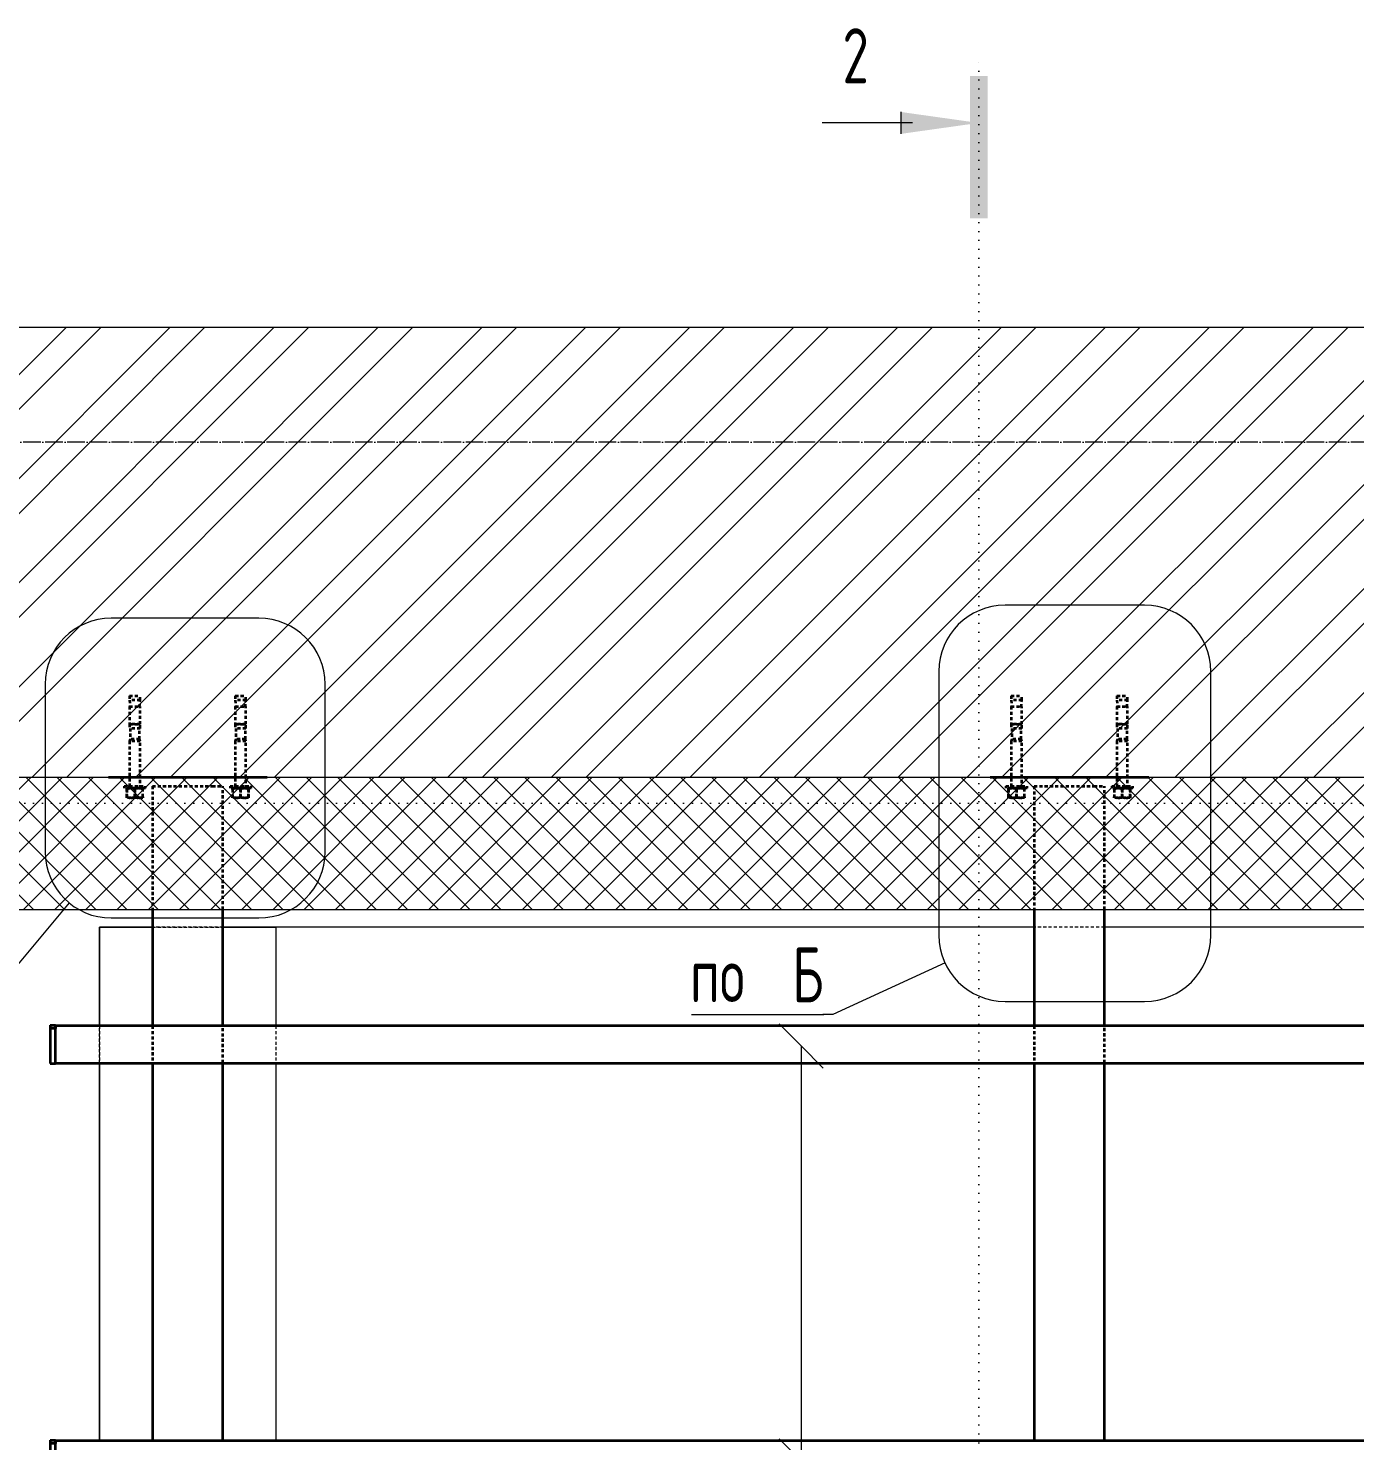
# Model space of a CAD drawing. Header units: millimetres. Extents: x 38797 to 82950, y -34477 to 2697.
# Drawn here: x 59022 to 60527, y -32197 to -30596 of the extents above; entities that cross this region are included whole.
import ezdxf

# ---------------------------------------------------------------- set-up
doc = ezdxf.new("R2010")
doc.units = ezdxf.units.MM
for name, pattern in [('01 Штриховая _4 мм_', [6, 3.5, -2.5]), ('02 Штрихпунктирная _20 мм_', [25, 20, -2.5, 0, -2.5]), ('04 Пунктир 10мм', [10, 0, -10])]:
    doc.linetypes.add(name, pattern=pattern)
for name, color, linetype, lineweight in [('AA_Razrez', 7, 'Continuous', 9), ('AA_Vinoska', 7, 'Continuous', 9), ('AF_Balki', 7, 'Continuous', 20), ('AF_Stena', 7, 'Continuous', 60), ('AF_Stena_Опалубка', 253, 'Continuous', 20), ('Gen_Fragment', 7, 'Continuous', 9), ('KR_Detal', 7, 'Continuous', 20), ('KR_Fundament', 7, 'Continuous', 20), ('Оси', 7, 'Continuous', 9)]:
    doc.layers.add(name, color=color, linetype=linetype, lineweight=lineweight)
doc.styles.add('ISOCPEUR_1', font='isocpeur.TTF', dxfattribs={"width": 0.7, "height": 62.5})

# ---------------------------------------------------------------- blocks, each defined once
blk = doc.blocks.new('253_Профиль гнутый сварной квадратный _НесКаркас_Балка_ - 40х4-3863746-Покрытие_КМ')
at = {"layer": 'AF_Balki', "lineweight": 35}
for p in [(43276.9, -32197.3), (41025.1, -32199.7)]:
    blk.add_line(p, (41025.1, -32197.3), dxfattribs=at)
blk = doc.blocks.new('253_Профиль гнутый сварной квадратный _НесКаркас_Балка_ - 40х4-3863747-Покрытие_КМ')
at = {"layer": 'AF_Balki', "lineweight": 35}
for p, q in [((43276.9, -31726.7), (41025.1, -31726.7)), ((41025.1, -31729.1), (41025.1, -31726.8)), ((41025.1, -31735.8), (41025.1, -31729.1)), ((41025.1, -31735.8), (41025.1, -31736)), ((41025.1, -31737.8), (41025.1, -31736)), ((41025.1, -31761.7), (41025.1, -31737.8)), ((41025.1, -31768.8), (41025.1, -31761.7)), ((41025.1, -31768.9), (41025.1, -31768.9)), ((41025.1, -31769), (43276.9, -31769))]:
    blk.add_line(p, q, dxfattribs=at)
blk = doc.blocks.new('354_Прокат Лист _НесКаркас_РабПлоск_ - 354_Прокат Лист _НесКаркас_РабПлоск_-3866538-Покрытие_КМ')
at = {"layer": 'AF_Balki', "lineweight": 35}
blk.add_line((43685.1, -31445), (43865.1, -31445), dxfattribs=at)
blk = doc.blocks.new('354_Прокат Лист _НесКаркас_РабПлоск_ - 354_Прокат Лист _НесКаркас_РабПлоск_-3851453-Покрытие_КМ')
at = {"layer": 'AF_Balki', "lineweight": 35}
for p, q in [((41019.1, -33137.7), (41025.1, -33137.7)), ((41019.1, -33137.7), (41019.1, -33141.6)), ((41025.1, -33137.7), (41025.1, -33141.6)), ((41025.1, -33141.6), (41019.1, -33141.6)), ((41019.1, -33141.6), (41019.1, -33181.4)), ((41025.1, -33181.4), (41025.1, -33141.6)), ((41019.1, -33181.4), (41025.1, -33181.4))]:
    blk.add_line(p, q, dxfattribs=at)
blk = doc.blocks.new('354_Анкер клиновой _СоедНесК_РабПлоск_ - M12x120_20-3789180-Покрытие_КМ')
at = {"layer": 'KR_Detal', "linetype": '01 Штриховая _4 мм_', "lineweight": 35}
for p, q in [((43829.1, -31352.7), (43829.1, -31357.5)), ((43829.1, -31352.7), (43841.1, -31352.7)), ((43829.1, -31357.5), (43829.6, -31365.4)), ((43841.1, -31357.5), (43829.1, -31357.5)), ((43840.5, -31365.4), (43841.1, -31357.5)), ((43841.1, -31357.5), (43841.1, -31352.7)), ((43829.1, -31364.7), (43829.1, -31384.7)), ((43829.1, -31364.7), (43841.1, -31364.7)), ((43841.1, -31384.7), (43841.1, -31364.7)), ((43841.1, -31384.7), (43829.1, -31384.7)), ((43829.1, -31384.7), (43829.1, -31389.5)), ((43829.1, -31384.7), (43841.1, -31384.7)), ((43841.1, -31389.5), (43829.1, -31389.5)), ((43829.7, -31389.5), (43829.7, -31401.7)), ((43840.5, -31401.7), (43840.5, -31389.5)), ((43841.1, -31389.5), (43841.1, -31384.7)), ((43829.7, -31401.7), (43829.1, -31404.1)), ((43829.1, -31404.1), (43829.1, -31457.5)), ((43841.1, -31404.1), (43829.1, -31404.1)), ((43840.5, -31401.7), (43829.7, -31401.7)), ((43841.1, -31404.1), (43840.5, -31401.7)), ((43841.1, -31457.5), (43841.1, -31404.1)), ((43826.1, -31457.5), (43830.6, -31457.5)), ((43826.1, -31458.7), (43826.1, -31467.1)), ((43830.9, -31457.5), (43835.1, -31457.5)), ((43835.1, -31457.5), (43839.2, -31457.5)), ((43835.1, -31467.1), (43835.1, -31458.7)), ((43839.6, -31457.5), (43844.1, -31457.5)), ((43844.1, -31467.1), (43844.1, -31458.7)), ((43830.6, -31468.3), (43826.1, -31468.3)), ((43835.1, -31468.3), (43830.9, -31468.3)), ((43839.2, -31468.3), (43835.1, -31468.3)), ((43844.1, -31468.3), (43839.6, -31468.3))]:
    blk.add_line(p, q, dxfattribs=at)
for points in [[(43830.6, -31457.5), (43829.8, -31457.5), (43828.2, -31457.7), (43826.8, -31458.3), (43826.1, -31458.7)], [(43826.1, -31458.7), (43826.1, -31458.3), (43826.1, -31457.7), (43826.1, -31457.5), (43826.1, -31457.5)], [(43835.1, -31458.7), (43834.3, -31458.3), (43832.9, -31457.7), (43831.3, -31457.5), (43830.6, -31457.5)], [(43839.6, -31457.5), (43838.8, -31457.5), (43837.2, -31457.7), (43835.8, -31458.3), (43835.1, -31458.7)], [(43844.1, -31458.7), (43843.3, -31458.3), (43841.9, -31457.7), (43840.3, -31457.5), (43839.6, -31457.5)], [(43844.1, -31457.5), (43844.1, -31457.5), (43844.1, -31457.7), (43844.1, -31458.3), (43844.1, -31458.7)], [(43826.1, -31467.1), (43826.8, -31467.5), (43828.2, -31468.1), (43829.8, -31468.3), (43830.6, -31468.3)], [(43826.1, -31468.3), (43826.1, -31468.3), (43826.1, -31468.1), (43826.1, -31467.5), (43826.1, -31467.1)], [(43830.6, -31468.3), (43831.3, -31468.3), (43832.9, -31468.1), (43834.3, -31467.5), (43835.1, -31467.1)], [(43835.1, -31467.1), (43835.8, -31467.5), (43837.2, -31468.1), (43838.8, -31468.3), (43839.6, -31468.3)], [(43839.6, -31468.3), (43840.3, -31468.3), (43841.9, -31468.1), (43843.3, -31467.5), (43844.1, -31467.1)], [(43844.1, -31467.1), (43844.1, -31467.5), (43844.1, -31468.1), (43844.1, -31468.3), (43844.1, -31468.3)]]:
    blk.add_open_spline(points, degree=3, dxfattribs=at)
blk = doc.blocks.new('354_Шайба_ГОСТ 11371-78_СоедНесК_РабПлоск_ - Шайба_ГОСТ 11371-78-3791985-Покрытие_КМ')
at = {"layer": 'KR_Detal', "linetype": '01 Штриховая _4 мм_', "lineweight": 35}
for p, q in [((43823.1, -31455), (43823.1, -31457.5)), ((43823.1, -31455), (43847.1, -31455)), ((43847.1, -31457.5), (43823.1, -31457.5)), ((43847.1, -31457.5), (43847.1, -31455))]:
    blk.add_line(p, q, dxfattribs=at)
blk = doc.blocks.new('354_Анкер клиновой _СоедНесК_РабПлоск_ - M12x120_20-V70-Покрытие_КМ')
at = {"layer": 'KR_Detal', "linetype": '01 Штриховая _4 мм_', "lineweight": 35}
for p, q in [((43829.1, -31352.7), (43829.1, -31357.5)), ((43829.1, -31352.7), (43841.1, -31352.7)), ((43829.1, -31357.5), (43829.6, -31365.4)), ((43841.1, -31357.5), (43829.1, -31357.5)), ((43840.5, -31365.4), (43841.1, -31357.5)), ((43841.1, -31357.5), (43841.1, -31352.7)), ((43829.1, -31364.7), (43829.1, -31384.7)), ((43829.1, -31364.7), (43841.1, -31364.7)), ((43841.1, -31384.7), (43841.1, -31364.7)), ((43841.1, -31384.7), (43829.1, -31384.7)), ((43829.1, -31384.7), (43829.1, -31389.5)), ((43829.1, -31384.7), (43841.1, -31384.7)), ((43841.1, -31389.5), (43829.1, -31389.5)), ((43829.7, -31389.5), (43829.7, -31401.7)), ((43840.5, -31401.7), (43840.5, -31389.5)), ((43841.1, -31389.5), (43841.1, -31384.7)), ((43829.7, -31401.7), (43829.1, -31404.1)), ((43829.1, -31404.1), (43829.1, -31457.5)), ((43841.1, -31404.1), (43829.1, -31404.1)), ((43840.5, -31401.7), (43829.7, -31401.7)), ((43841.1, -31404.1), (43840.5, -31401.7)), ((43841.1, -31457.5), (43841.1, -31404.1)), ((43826.1, -31457.5), (43830.6, -31457.5)), ((43826.1, -31458.7), (43826.1, -31467.1)), ((43830.9, -31457.5), (43835.1, -31457.5)), ((43835.1, -31457.5), (43839.2, -31457.5)), ((43835.1, -31458.7), (43835.1, -31467.1)), ((43839.6, -31457.5), (43844.1, -31457.5)), ((43844.1, -31458.7), (43844.1, -31467.1)), ((43830.6, -31468.3), (43826.1, -31468.3)), ((43835.1, -31468.3), (43830.9, -31468.3)), ((43839.2, -31468.3), (43835.1, -31468.3)), ((43844.1, -31468.3), (43839.6, -31468.3))]:
    blk.add_line(p, q, dxfattribs=at)
for points in [[(43830.6, -31457.5), (43829.8, -31457.5), (43828.2, -31457.7), (43826.8, -31458.3), (43826.1, -31458.7)], [(43826.1, -31458.7), (43826.1, -31458.3), (43826.1, -31457.7), (43826.1, -31457.5), (43826.1, -31457.5)], [(43835.1, -31458.7), (43834.3, -31458.3), (43832.9, -31457.7), (43831.3, -31457.5), (43830.6, -31457.5)], [(43839.6, -31457.5), (43838.8, -31457.5), (43837.2, -31457.7), (43835.8, -31458.3), (43835.1, -31458.7)], [(43844.1, -31458.7), (43843.3, -31458.3), (43841.9, -31457.7), (43840.3, -31457.5), (43839.6, -31457.5)], [(43844.1, -31457.5), (43844.1, -31457.5), (43844.1, -31457.7), (43844.1, -31458.3), (43844.1, -31458.7)], [(43826.1, -31467.1), (43826.8, -31467.5), (43828.2, -31468.1), (43829.8, -31468.3), (43830.6, -31468.3)], [(43826.1, -31468.3), (43826.1, -31468.3), (43826.1, -31468.1), (43826.1, -31467.5), (43826.1, -31467.1)], [(43830.6, -31468.3), (43831.3, -31468.3), (43832.9, -31468.1), (43834.3, -31467.5), (43835.1, -31467.1)], [(43835.1, -31467.1), (43835.8, -31467.5), (43837.2, -31468.1), (43838.8, -31468.3), (43839.6, -31468.3)], [(43839.6, -31468.3), (43840.3, -31468.3), (43841.9, -31468.1), (43843.3, -31467.5), (43844.1, -31467.1)], [(43844.1, -31467.1), (43844.1, -31467.5), (43844.1, -31468.1), (43844.1, -31468.3), (43844.1, -31468.3)]]:
    blk.add_open_spline(points, degree=3, dxfattribs=at)
blk = doc.blocks.new('354_Шайба_ГОСТ 11371-78_СоедНесК_РабПлоск_ - Шайба_ГОСТ 11371-78-V71-Покрытие_КМ')
at = {"layer": 'KR_Detal', "linetype": '01 Штриховая _4 мм_', "lineweight": 35}
for p, q in [((43823.1, -31455), (43823.1, -31457.5)), ((43823.1, -31455), (43847.1, -31455)), ((43847.1, -31457.5), (43823.1, -31457.5)), ((43847.1, -31457.5), (43847.1, -31455))]:
    blk.add_line(p, q, dxfattribs=at)
blk = doc.blocks.new('354_Анкер клиновой _СоедНесК_РабПлоск_ - M12x120_20-V72-Покрытие_КМ')
at = {"layer": 'KR_Detal', "linetype": '01 Штриховая _4 мм_', "lineweight": 35}
for p, q in [((43709.1, -31352.7), (43709.1, -31357.5)), ((43709.1, -31352.7), (43721.1, -31352.7)), ((43709.1, -31357.5), (43709.6, -31365.4)), ((43721.1, -31357.5), (43709.1, -31357.5)), ((43720.5, -31365.4), (43721.1, -31357.5)), ((43721.1, -31357.5), (43721.1, -31352.7)), ((43709.1, -31364.7), (43709.1, -31384.7)), ((43709.1, -31364.7), (43721.1, -31364.7)), ((43721.1, -31384.7), (43721.1, -31364.7)), ((43721.1, -31384.7), (43709.1, -31384.7)), ((43709.1, -31384.7), (43709.1, -31389.5)), ((43709.1, -31384.7), (43721.1, -31384.7)), ((43721.1, -31389.5), (43709.1, -31389.5)), ((43709.7, -31389.5), (43709.7, -31401.7)), ((43720.5, -31401.7), (43720.5, -31389.5)), ((43721.1, -31389.5), (43721.1, -31384.7)), ((43709.7, -31401.7), (43709.1, -31404.1)), ((43709.1, -31404.1), (43709.1, -31457.5)), ((43721.1, -31404.1), (43709.1, -31404.1)), ((43720.5, -31401.7), (43709.7, -31401.7)), ((43721.1, -31404.1), (43720.5, -31401.7)), ((43721.1, -31457.5), (43721.1, -31404.1)), ((43706.1, -31457.5), (43710.6, -31457.5)), ((43706.1, -31458.7), (43706.1, -31467.1)), ((43710.9, -31457.5), (43715.1, -31457.5)), ((43715.1, -31457.5), (43719.2, -31457.5)), ((43715.1, -31458.7), (43715.1, -31467.1)), ((43719.6, -31457.5), (43724.1, -31457.5)), ((43724.1, -31467.1), (43724.1, -31458.7)), ((43710.6, -31468.3), (43706.1, -31468.3)), ((43715.1, -31468.3), (43710.9, -31468.3)), ((43719.2, -31468.3), (43715.1, -31468.3)), ((43724.1, -31468.3), (43719.6, -31468.3))]:
    blk.add_line(p, q, dxfattribs=at)
for points in [[(43710.6, -31457.5), (43709.8, -31457.5), (43708.2, -31457.7), (43706.8, -31458.3), (43706.1, -31458.7)], [(43706.1, -31458.7), (43706.1, -31458.3), (43706.1, -31457.7), (43706.1, -31457.5), (43706.1, -31457.5)], [(43715.1, -31458.7), (43714.3, -31458.3), (43712.9, -31457.7), (43711.3, -31457.5), (43710.6, -31457.5)], [(43719.6, -31457.5), (43718.8, -31457.5), (43717.2, -31457.7), (43715.8, -31458.3), (43715.1, -31458.7)], [(43724.1, -31458.7), (43723.3, -31458.3), (43721.9, -31457.7), (43720.3, -31457.5), (43719.6, -31457.5)], [(43724.1, -31457.5), (43724.1, -31457.5), (43724.1, -31457.7), (43724.1, -31458.3), (43724.1, -31458.7)], [(43706.1, -31467.1), (43706.8, -31467.5), (43708.2, -31468.1), (43709.8, -31468.3), (43710.6, -31468.3)], [(43706.1, -31468.3), (43706.1, -31468.3), (43706.1, -31468.1), (43706.1, -31467.5), (43706.1, -31467.1)], [(43710.6, -31468.3), (43711.3, -31468.3), (43712.9, -31468.1), (43714.3, -31467.5), (43715.1, -31467.1)], [(43715.1, -31467.1), (43715.8, -31467.5), (43717.2, -31468.1), (43718.8, -31468.3), (43719.6, -31468.3)], [(43719.6, -31468.3), (43720.3, -31468.3), (43721.9, -31468.1), (43723.3, -31467.5), (43724.1, -31467.1)], [(43724.1, -31467.1), (43724.1, -31467.5), (43724.1, -31468.1), (43724.1, -31468.3), (43724.1, -31468.3)]]:
    blk.add_open_spline(points, degree=3, dxfattribs=at)
blk = doc.blocks.new('354_Шайба_ГОСТ 11371-78_СоедНесК_РабПлоск_ - Шайба_ГОСТ 11371-78-V73-Покрытие_КМ')
at = {"layer": 'KR_Detal', "linetype": '01 Штриховая _4 мм_', "lineweight": 35}
for p, q in [((43703.1, -31455), (43703.1, -31457.5)), ((43703.1, -31455), (43727.1, -31455)), ((43727.1, -31457.5), (43703.1, -31457.5)), ((43727.1, -31457.5), (43727.1, -31455))]:
    blk.add_line(p, q, dxfattribs=at)
blk = doc.blocks.new('354_Анкер клиновой _СоедНесК_РабПлоск_ - M12x120_20-V74-Покрытие_КМ')
at = {"layer": 'KR_Detal', "linetype": '01 Штриховая _4 мм_', "lineweight": 35}
for p, q in [((43709.1, -31352.7), (43709.1, -31357.5)), ((43709.1, -31352.7), (43721.1, -31352.7)), ((43709.1, -31357.5), (43709.6, -31365.4)), ((43721.1, -31357.5), (43709.1, -31357.5)), ((43720.5, -31365.4), (43721.1, -31357.5)), ((43721.1, -31357.5), (43721.1, -31352.7)), ((43709.1, -31364.7), (43709.1, -31384.7)), ((43709.1, -31364.7), (43721.1, -31364.7)), ((43721.1, -31384.7), (43721.1, -31364.7)), ((43721.1, -31384.7), (43709.1, -31384.7)), ((43709.1, -31384.7), (43709.1, -31389.5)), ((43709.1, -31384.7), (43721.1, -31384.7)), ((43721.1, -31389.5), (43709.1, -31389.5)), ((43709.7, -31389.5), (43709.7, -31401.7)), ((43720.5, -31401.7), (43720.5, -31389.5)), ((43721.1, -31389.5), (43721.1, -31384.7)), ((43709.7, -31401.7), (43709.1, -31404.1)), ((43709.1, -31404.1), (43709.1, -31457.5)), ((43721.1, -31404.1), (43709.1, -31404.1)), ((43720.5, -31401.7), (43709.7, -31401.7)), ((43721.1, -31404.1), (43720.5, -31401.7)), ((43721.1, -31457.5), (43721.1, -31404.1)), ((43706.1, -31457.5), (43710.6, -31457.5)), ((43706.1, -31467.1), (43706.1, -31458.7)), ((43710.9, -31457.5), (43715.1, -31457.5)), ((43715.1, -31457.5), (43719.2, -31457.5)), ((43715.1, -31467.1), (43715.1, -31458.7)), ((43719.6, -31457.5), (43724.1, -31457.5)), ((43724.1, -31467.1), (43724.1, -31458.7)), ((43710.6, -31468.3), (43706.1, -31468.3)), ((43715.1, -31468.3), (43710.9, -31468.3)), ((43719.2, -31468.3), (43715.1, -31468.3)), ((43724.1, -31468.3), (43719.6, -31468.3))]:
    blk.add_line(p, q, dxfattribs=at)
for points in [[(43706.1, -31458.7), (43706.1, -31458.3), (43706.1, -31457.7), (43706.1, -31457.5), (43706.1, -31457.5)], [(43710.6, -31457.5), (43709.8, -31457.5), (43708.2, -31457.7), (43706.8, -31458.3), (43706.1, -31458.7)], [(43715.1, -31458.7), (43714.3, -31458.3), (43712.9, -31457.7), (43711.3, -31457.5), (43710.6, -31457.5)], [(43719.6, -31457.5), (43718.8, -31457.5), (43717.2, -31457.7), (43715.8, -31458.3), (43715.1, -31458.7)], [(43724.1, -31458.7), (43723.3, -31458.3), (43721.9, -31457.7), (43720.3, -31457.5), (43719.6, -31457.5)], [(43724.1, -31457.5), (43724.1, -31457.5), (43724.1, -31457.7), (43724.1, -31458.3), (43724.1, -31458.7)], [(43706.1, -31468.3), (43706.1, -31468.3), (43706.1, -31468.1), (43706.1, -31467.5), (43706.1, -31467.1)], [(43706.1, -31467.1), (43706.8, -31467.5), (43708.2, -31468.1), (43709.8, -31468.3), (43710.6, -31468.3)], [(43710.6, -31468.3), (43711.3, -31468.3), (43712.9, -31468.1), (43714.3, -31467.5), (43715.1, -31467.1)], [(43715.1, -31467.1), (43715.8, -31467.5), (43717.2, -31468.1), (43718.8, -31468.3), (43719.6, -31468.3)], [(43719.6, -31468.3), (43720.3, -31468.3), (43721.9, -31468.1), (43723.3, -31467.5), (43724.1, -31467.1)], [(43724.1, -31467.1), (43724.1, -31467.5), (43724.1, -31468.1), (43724.1, -31468.3), (43724.1, -31468.3)]]:
    blk.add_open_spline(points, degree=3, dxfattribs=at)
blk = doc.blocks.new('354_Шайба_ГОСТ 11371-78_СоедНесК_РабПлоск_ - Шайба_ГОСТ 11371-78-V75-Покрытие_КМ')
at = {"layer": 'KR_Detal', "linetype": '01 Штриховая _4 мм_', "lineweight": 35}
for p, q in [((43703.1, -31455), (43703.1, -31457.5)), ((43703.1, -31455), (43727.1, -31455)), ((43727.1, -31457.5), (43703.1, -31457.5)), ((43727.1, -31457.5), (43727.1, -31455))]:
    blk.add_line(p, q, dxfattribs=at)
blk = doc.blocks.new('354_Шайба_ГОСТ 11371-78_СоедНесК_РабПлоск_ - Шайба_ГОСТ 11371-78-V76-Покрытие_КМ')
at = {"layer": 'KR_Detal', "linetype": '01 Штриховая _4 мм_', "lineweight": 35}
for p, q in [((41223.1, -31455), (41223.1, -31457.5)), ((41223.1, -31455), (41246.7, -31455)), ((41246.7, -31457.5), (41223.1, -31457.5)), ((41246.8, -31455), (41247.1, -31455)), ((41247.1, -31457.5), (41246.8, -31457.5)), ((41247.1, -31457.5), (41247.1, -31455))]:
    blk.add_line(p, q, dxfattribs=at)
blk = doc.blocks.new('354_Шайба_ГОСТ 11371-78_СоедНесК_РабПлоск_ - Шайба_ГОСТ 11371-78-V77-Покрытие_КМ')
at = {"layer": 'KR_Detal', "linetype": '01 Штриховая _4 мм_', "lineweight": 35}
for p, q in [((41223.1, -31455), (41223.1, -31457.5)), ((41223.1, -31455), (41246.7, -31455)), ((41246.7, -31457.5), (41223.1, -31457.5)), ((41246.8, -31455), (41247.1, -31455)), ((41247.1, -31457.5), (41246.8, -31457.5)), ((41247.1, -31457.5), (41247.1, -31455))]:
    blk.add_line(p, q, dxfattribs=at)
blk = doc.blocks.new('Разрез - Номер узла_ спереди-394134-Покрытие_КМ')
at = {"layer": 'AA_Razrez'}
for points in [[(7.329, 0.404), (7.329, -0.394), (0.873, -0.394), (0.873, 0.404)], [(3.497, -3.533), (2.503, -3.533), (3, 0)]]:
    blk.add_hatch(color=256, dxfattribs=at).paths.add_polyline_path(points)
for p, q in [((3, -3), (3, -7.096)), ((2.503, -3.533), (3.497, -3.533))]:
    blk.add_line(p, q, dxfattribs=at)
blk = doc.blocks.new('Вид узла - Номер узла 6мм-393529-Покрытие_КМ')
at = {"layer": 'Gen_Fragment'}
blk.add_line((-2.954, 0), (3.046, 0), dxfattribs=at)

msp = doc.modelspace()

# ---------------------------------------------------------------- hatches: boundary and pattern name
at = {"layer": 'AF_Stena', "lineweight": 9}
h = msp.add_hatch(dxfattribs=at)
h.set_pattern_fill('FP_2', color=256, style=0, pattern_type=2)
h.set_pattern_definition([(45, (18027.77, -65017.99), (-58.93311, 58.93311), []), (45, (18067.06, -65017.99), (-58.93311, 58.93311), [])])
h.paths.add_polyline_path([(57266.1313, -31445), (62847.83, -31445), (62847.83, -31293.1543), (62828.2036, -31293.1543), (62828.2036, -31265), (62847.83, -31265), (62804.5287, -31251.25), (62847.83, -31237.5), (62847.83, -30935), (57222.83, -30935), (57222.83, -31236.8457), (57242.4563, -31236.8457), (57242.4563, -31265), (57222.83, -31265), (57266.1313, -31278.75), (57222.83, -31292.5), (57222.83, -31445)])
h = msp.add_hatch(dxfattribs=at)
h.set_pattern_fill('FP_3', color=256, style=0, pattern_type=2)
h.set_pattern_definition([(45, (18027.768, -65017.993), (-17.67767, 17.67767), []), (135, (18027.768, -65017.993), (-17.67767, -17.67767), [])])
h.paths.add_polyline_path([(57222.83, -31595), (62847.83, -31595), (62847.83, -31445), (57222.83, -31445), (57222.83, -31553.1828)])

# ---------------------------------------------------------------- linework, layer by layer
at = {"layer": 'AA_Razrez', "linetype": '04 Пунктир 10мм'}
for p, q in [((60100.0099, -34310.4583), (60100.0099, -30627.9421)), ((56957.577, -31474.46), (63133.4342, -31474.46))]:
    msp.add_line(p, q, dxfattribs=at)
at = {"layer": 'AA_Vinoska'}
for p, q in [((59898.7311, -31749.6893), (59873.7311, -31724.6893)), ((59898.7311, -31749.6893), (59923.7311, -31774.6893)), ((59898.7311, -31749.6893), (59898.7311, -33389.6793)), ((59898.7311, -32220.2487), (59873.7311, -32195.2487))]:
    msp.add_line(p, q, dxfattribs=at)
at = {"layer": 'AF_Balki', "linetype": '01 Штриховая _4 мм_', "lineweight": 35}
for p, q in [((59162.83, -31455), (59162.83, -31594.9506)), ((59174.83, -31455), (59230.83, -31455)), ((59242.83, -31594.9506), (59242.83, -31455)), ((60162.83, -31455), (60162.83, -31594.9506)), ((60174.83, -31455), (60230.83, -31455)), ((60242.83, -31594.9506), (60242.83, -31455)), ((59162.83, -31726.8313), (59162.83, -31768.8662)), ((59242.83, -31768.8662), (59242.83, -31726.8313)), ((60162.83, -31726.8313), (60162.83, -31768.7951)), ((60242.83, -31768.7951), (60242.83, -31726.8313))]:
    msp.add_line(p, q, dxfattribs=at)
at = {"layer": 'AF_Balki', "lineweight": 35}
for p, q in [((59162.83, -31595), (59162.83, -31726.7819)), ((59242.83, -31726.7819), (59242.83, -31595)), ((60162.83, -31595), (60162.83, -31726.7819)), ((60242.83, -31726.7819), (60242.83, -31595)), ((59162.83, -31768.9155), (59162.83, -32197.3414)), ((59242.83, -32197.3414), (59242.83, -31768.9155)), ((60162.83, -31768.8445), (60162.83, -32197.3414)), ((60242.83, -32197.3414), (60242.83, -31768.8445))]:
    msp.add_line(p, q, dxfattribs=at)
at = {"layer": 'AF_Balki', "linetype": '01 Штриховая _4 мм_', "lineweight": 35, "flags": 128}
for points in [[(59162.83, -31455), (59163.1309, -31455), (59164.0184, -31455), (59165.448, -31455), (59167.3481, -31455), (59169.6234, -31455), (59172.1597, -31455), (59174.83, -31455)], [(59230.83, -31455), (59233.5002, -31455), (59236.0366, -31455), (59238.3119, -31455), (59240.212, -31455), (59241.6416, -31455), (59242.5291, -31455), (59242.83, -31455)], [(60162.83, -31455), (60163.1309, -31455), (60164.0184, -31455), (60165.448, -31455), (60167.3481, -31455), (60169.6234, -31455), (60172.1597, -31455), (60174.83, -31455)], [(60230.83, -31455), (60233.5002, -31455), (60236.0366, -31455), (60238.3119, -31455), (60240.212, -31455), (60241.6416, -31455), (60242.5291, -31455), (60242.83, -31455)]]:
    msp.add_lwpolyline(points, dxfattribs=at)
at = {"layer": 'AF_Stena', "linetype": '01 Штриховая _4 мм_', "lineweight": 9}
for p, q in [((59162.9071, -31615), (59242.7529, -31615)), ((59102.83, -31768.8659), (59102.83, -31726.8315)), ((59302.83, -31726.8315), (59302.83, -31768.8659))]:
    msp.add_line(p, q, dxfattribs=at)
at = {"layer": 'AF_Stena_Опалубка', "lineweight": 9}
for p, q in [((62257.83, -30935), (58457.83, -30935)), ((58457.83, -31595), (62257.83, -31595)), ((59102.83, -31726.7819), (59102.83, -31615)), ((59102.83, -31615), (59162.8575, -31615)), ((59242.8025, -31615), (59302.83, -31615)), ((59302.83, -31615), (59302.83, -31726.7819)), ((59102.83, -32197.3414), (59102.83, -31768.9155)), ((59302.83, -31768.9155), (59302.83, -32197.3414))]:
    msp.add_line(p, q, dxfattribs=at)
at = {"layer": 'AF_Stena_Опалубка'}
msp.add_line((57222.83, -31445), (62847.83, -31445), dxfattribs=at)
at = {"layer": 'Gen_Fragment'}
for p, q in [((60288.1859, -31249.8526), (60129.9622, -31249.8526)), ((59283.6178, -31264.5365), (59116.1953, -31264.5365)), ((60054.9622, -31324.8526), (60054.9622, -31624.1907)), ((60363.1859, -31624.1907), (60363.1859, -31324.8526)), ((59041.1953, -31339.5365), (59041.1953, -31529.5414)), ((59358.6178, -31529.5414), (59358.6178, -31339.5365)), ((59068.2417, -31587.2081), (58971.4348, -31703.6233)), ((59116.1953, -31604.5414), (59283.6178, -31604.5414)), ((60061.8208, -31655.5235), (59934.7546, -31713.9509)), ((60129.9622, -31699.1907), (60288.1859, -31699.1907)), ((59934.7546, -31713.9509), (59923.2764, -31713.9509))]:
    msp.add_line(p, q, dxfattribs=at)
for centre, start, end in [((60129.9622, -31324.8526), 90, 180), ((60288.1859, -31324.8526), 0, 90), ((59116.1953, -31339.5365), 90, 180), ((59283.6178, -31339.5365), 0, 90), ((59116.1953, -31529.5414), 180, 270), ((59283.6178, -31529.5414), 270, 0), ((60129.9622, -31624.1907), 180, 270), ((60288.1859, -31624.1907), 270, 0)]:
    msp.add_arc(centre, 75, start, end, dxfattribs=at)
at = {"layer": 'KR_Fundament'}
for p, q in [((59162.8575, -31615), (59102.83, -31615)), ((59102.83, -31615), (59102.83, -31726.7819)), ((60162.8575, -31615), (59242.8025, -31615)), ((60862.8575, -31615), (60242.8025, -31615)), ((59102.83, -31768.9155), (59102.83, -32197.3414))]:
    msp.add_line(p, q, dxfattribs=at)
at = {"layer": 'KR_Fundament', "linetype": '01 Штриховая _4 мм_', "lineweight": 9}
for p, q in [((59242.7529, -31615), (59162.9071, -31615)), ((60242.7529, -31615), (60162.9071, -31615)), ((59102.83, -31726.8315), (59102.83, -31768.8659))]:
    msp.add_line(p, q, dxfattribs=at)
at = {"layer": 'Оси', "linetype": '02 Штрихпунктирная _20 мм_'}
msp.add_line((62901.5463, -31065), (57154.1307, -31065), dxfattribs=at)

# ---------------------------------------------------------------- block references
at = {"layer": 'AA_Razrez', "xscale": 24.99999999999999, "yscale": 24.99999999999999, "zscale": 24.99999999999999, "rotation": 269.9999999999998}
msp.add_blockref('Разрез - Номер узла_ спереди-394134-Покрытие_КМ', (60100.0099, -30627.9421), dxfattribs=at)
at = {"layer": 'AF_Balki', "lineweight": 35}
for name, p in [('354_Прокат Лист _НесКаркас_РабПлоск_ - 354_Прокат Лист _НесКаркас_РабПлоск_-3866538-Покрытие_КМ', (15427.7682, 0)), ('354_Прокат Лист _НесКаркас_РабПлоск_ - 354_Прокат Лист _НесКаркас_РабПлоск_-3866538-Покрытие_КМ', (16427.7682, 0)), ('354_Прокат Лист _НесКаркас_РабПлоск_ - 354_Прокат Лист _НесКаркас_РабПлоск_-3851453-Покрытие_КМ', (18027.7684, 1411.6794)), ('253_Профиль гнутый сварной квадратный _НесКаркас_Балка_ - 40х4-3863747-Покрытие_КМ', (18027.7684, 0)), ('354_Прокат Лист _НесКаркас_РабПлоск_ - 354_Прокат Лист _НесКаркас_РабПлоск_-3851453-Покрытие_КМ', (18027.7684, 941.12)), ('253_Профиль гнутый сварной квадратный _НесКаркас_Балка_ - 40х4-3863746-Покрытие_КМ', (18027.7684, 0))]:
    msp.add_blockref(name, p, dxfattribs=at)
at = {"layer": 'Gen_Fragment', "xscale": 24.99999999999999, "yscale": 24.99999999999999, "zscale": 24.99999999999999}
msp.add_blockref('Вид узла - Номер узла 6мм-393529-Покрытие_КМ', (59848.2764, -31713.9509), dxfattribs=at)
at = {"layer": 'KR_Detal', "linetype": '01 Штриховая _4 мм_', "lineweight": 35}
for name, p in [('354_Анкер клиновой _СоедНесК_РабПлоск_ - M12x120_20-V72-Покрытие_КМ', (15427.7682, 0)), ('354_Анкер клиновой _СоедНесК_РабПлоск_ - M12x120_20-V74-Покрытие_КМ', (15427.7682, 0)), ('354_Анкер клиновой _СоедНесК_РабПлоск_ - M12x120_20-3789180-Покрытие_КМ', (15427.7682, 0)), ('354_Анкер клиновой _СоедНесК_РабПлоск_ - M12x120_20-V70-Покрытие_КМ', (15427.7682, 0)), ('354_Анкер клиновой _СоедНесК_РабПлоск_ - M12x120_20-V72-Покрытие_КМ', (16427.7682, 0)), ('354_Анкер клиновой _СоедНесК_РабПлоск_ - M12x120_20-V74-Покрытие_КМ', (16427.7682, 0)), ('354_Анкер клиновой _СоедНесК_РабПлоск_ - M12x120_20-3789180-Покрытие_КМ', (16427.7682, 0)), ('354_Анкер клиновой _СоедНесК_РабПлоск_ - M12x120_20-V70-Покрытие_КМ', (16427.7682, 0)), ('354_Шайба_ГОСТ 11371-78_СоедНесК_РабПлоск_ - Шайба_ГОСТ 11371-78-V73-Покрытие_КМ', (15427.7682, 0)), ('354_Шайба_ГОСТ 11371-78_СоедНесК_РабПлоск_ - Шайба_ГОСТ 11371-78-V75-Покрытие_КМ', (15427.7682, 0)), ('354_Шайба_ГОСТ 11371-78_СоедНесК_РабПлоск_ - Шайба_ГОСТ 11371-78-V76-Покрытие_КМ', (18027.7684, 0)), ('354_Шайба_ГОСТ 11371-78_СоедНесК_РабПлоск_ - Шайба_ГОСТ 11371-78-V77-Покрытие_КМ', (18027.7684, 0)), ('354_Шайба_ГОСТ 11371-78_СоедНесК_РабПлоск_ - Шайба_ГОСТ 11371-78-V73-Покрытие_КМ', (16427.7682, 0)), ('354_Шайба_ГОСТ 11371-78_СоедНесК_РабПлоск_ - Шайба_ГОСТ 11371-78-V75-Покрытие_КМ', (16427.7682, 0)), ('354_Шайба_ГОСТ 11371-78_СоедНесК_РабПлоск_ - Шайба_ГОСТ 11371-78-3791985-Покрытие_КМ', (16427.7682, 0)), ('354_Шайба_ГОСТ 11371-78_СоедНесК_РабПлоск_ - Шайба_ГОСТ 11371-78-V71-Покрытие_КМ', (16427.7682, 0))]:
    msp.add_blockref(name, p, dxfattribs=at)

# ---------------------------------------------------------------- texts
at = {"layer": 'AA_Razrez', "insert": (59945.4881, -30595.5767), "char_height": 62.5, "width": 37.879734, "attachment_point": 1, "style": 'ISOCPEUR_1'}
msp.add_mtext('\\fISOCPEUR|b0|i0|c204|p34|;\\W.7;2', dxfattribs=at)
at = {"layer": 'Gen_Fragment', "char_height": 62.5, "attachment_point": 1, "style": 'ISOCPEUR_1'}
for s, insert, width in [('\\fISOCPEUR|b0|i0|c204|p34|;\\W.7; ', (59835.1157, -31637.5993), 32.267922), ('\\fISOCPEUR|b0|i0|c204|p34|;\\W.7; ', (59861.7394, -31637.5993), 32.267922), ('\\fISOCPEUR|b0|i0|c204|p34|;\\W.7;Б', (59888.3631, -31637.5993), 42.088594), ('по', (59772.6079, -31637.5993), 75.759469)]:
    msp.add_mtext(s, dxfattribs=dict(at, insert=insert, width=width))

doc.saveas('drawing.dxf')
